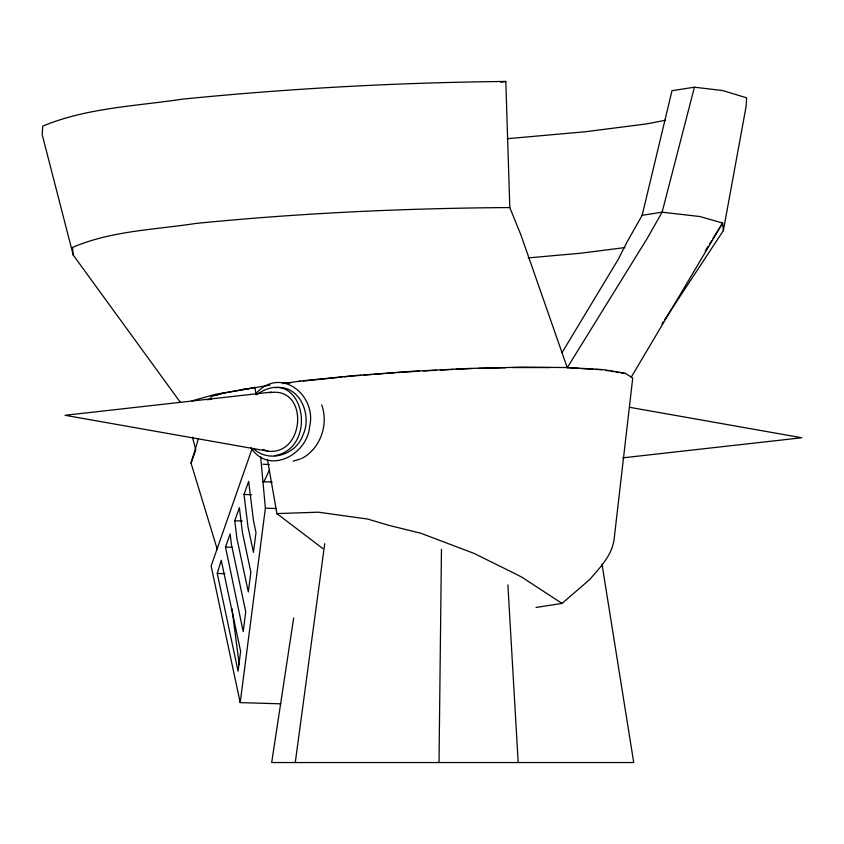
<?xml version="1.0" encoding="UTF-8"?>
<svg xmlns="http://www.w3.org/2000/svg" width="844" height="844" viewBox="0 0 844 844"><rect width="100%" height="100%" fill="white"/><g stroke="black" fill="none" stroke-linecap="round" stroke-linejoin="round"><path stroke-width="1.27" d="M439.017 762.543L441.465 549.37M280.904 703.843L240.202 702.598L265.385 508.172L260.638 456.646M295.273 762.543L324.729 543.673M293.68 617.935L271.684 762.543L633.728 762.543L602.004 564.203M664.787 319.517L723.34 230.655L746.117 106.355L746.645 97.83L722.696 90.551L694.422 87.206L671.993 90.688L642.168 215.294L627.018 242.038L618.093 259.614L561.925 352.803M694.422 87.206L662.097 212.203L646.989 238.799L567.263 367.71L578.9 368.395M217.256 573.435L221.233 560.258L240.624 651.346L238.061 671.138L217.256 573.435L224.926 573.667M217.33 549.549L191.008 463.039L198.361 438.912M210.525 399.012L211.285 396.511L222.563 393.315L254.782 387.417M251.955 449.103L211.137 566.039L240.202 702.598M225.496 547.102L230.127 533.946L231.414 544.412L245.752 611.763L243.188 631.555L225.496 547.102L231.931 547.292M234.759 520.79L239.379 507.634L242.46 532.638L250.879 572.179L248.315 591.971L236.932 538.525L234.759 520.79L242.27 521.022M244.011 494.478L248.642 481.323L253.506 520.853L256.006 532.596L253.443 552.387L247.978 526.74L244.011 494.478L251.617 494.711M191.008 463.039L195.565 450.738M263.834 481.913L269.415 470.024M631.217 377.215L722.612 223.038L699.76 216.518L662.097 212.203L642.168 215.294M705.289 250.837L708.063 246.385M709.445 244.159L711.524 240.825M712.916 238.609L722.612 223.038L723.34 230.655M661.896 323.906L663.342 321.712M567.263 367.71L520.927 234.959L509.797 207.561L505.82 81.457C397.904 82.533 290.041 88.43 182.652 99.117C135.81 106.196 86.974 107.726 42.727 126.125L42.2 134.639L73.217 255.057L180.5 402.525M255.5 394.18C279.607 365.42 317.397 394.792 309.569 426.885C307.205 454.779 268.772 475.394 250.995 447.784M536.067 607.448L562.03 603.418L589.787 579.459C600.021 567.411 611.974 555.668 614.115 539.189L632.736 378.07L625.309 373.217L603.281 369.63L568.17 367.562L522.352 367.161L468.958 368.448L411.629 371.328L354.258 375.622L300.77 381.013L282.677 383.587M257.061 394.37C302.774 362.762 320.425 447.383 274.775 455.707M301.656 458.535C320.403 448.871 328.843 424.384 321.68 404.898M216.549 395.024L222.563 393.315M269.373 392.766C309.242 385.56 305.306 455.56 268.002 451.171L65.02 415.29L271.525 392.101M293.153 461.193L300.443 458.914M209.027 399.592L211.559 398.864M191.999 400.868L215.072 394.401L270.133 385.107M665.536 120.238L646.451 123.92L585.557 131.727L507.202 138.711M500.84 82.227L505.82 81.457M624.887 247.577L580.683 253.211L528.27 257.895M622.735 457.859L801.8 437.751L629.846 407.357M297.995 381.541L300.58 381.277M303.165 381.013L341.883 377.068M344.468 376.804L350.914 376.15M352.212 376.013L361.221 375.337M363.796 375.137L371.529 374.557M374.103 374.356L383.113 373.67M385.687 373.481L394.707 372.795M397.281 372.605L419.341 371.149M246.058 389.158L248.474 389M423.277 370.949L436.401 370.273M440.336 370.073L453.46 369.398M456.087 369.271L471.817 368.564M242.787 389.348L244.855 389.242M478.358 368.395L505.809 367.71M512.34 367.551L550.267 367.562M267.432 459.4L276.895 513.585L318.336 512.192L367.699 519.06L388.219 525.179L421.029 533.313L473.948 553.379L515.357 573.804L522.183 577.391L562.03 603.418M509.797 207.561C405.067 208.215 300.337 213.057 196.103 223.407C154.747 229.779 111.408 230.686 72.489 247.44L73.217 255.057M275.323 387.681C299.894 384.431 312.417 415.301 302.996 434.903C296.466 454.599 269.415 463.43 253.812 448.902M282.877 382.859L290.262 382.965M263.001 481.766L272.127 482.04M265.385 508.172L275.914 508.499M262.885 464.2L269.458 464.59M581.484 368.554L593.11 369.239M595.685 369.398L602.141 369.777M605.95 370.421L608.492 370.854M611.035 371.276L613.567 371.708M616.109 372.13L618.652 372.552M621.184 372.985L623.727 373.407M263.043 449.557L268.002 451.171M276.895 513.585L322.841 548.6M192.432 437.118L195.787 449.863M254.804 387.153L256.165 394.897M232.016 608.83L239.232 664.703M507.898 584.903L518.184 762.543M207.392 399.782A442.077 40.596 -2.9 0 1 211 398.801"/></g></svg>
